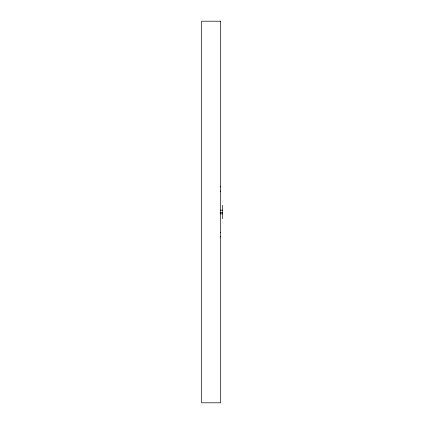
<?xml version="1.0" encoding="UTF-8"?>
<svg xmlns="http://www.w3.org/2000/svg" width="424" height="424" viewBox="0 0 424 424"><rect width="100%" height="100%" fill="white"/><g stroke="black" fill="none" stroke-linecap="round" stroke-linejoin="round"><path stroke-width="0.64" d="M220.666 186.814L220.215 186.878M220.666 191.081L220.215 191.139M220.666 236.836L220.215 236.894M220.12 210.172L222.393 210.172M220.12 212.557L222.393 212.557M220.12 213.828L222.393 213.828M220.215 186.465L220.687 186.549M220.215 232.341L220.687 232.421M220.3 236.491L220.687 236.566M222.393 205.311L222.393 218.689M220.687 21.2L201.607 21.2L201.607 402.8L220.687 402.8L220.687 21.2"/></g></svg>
